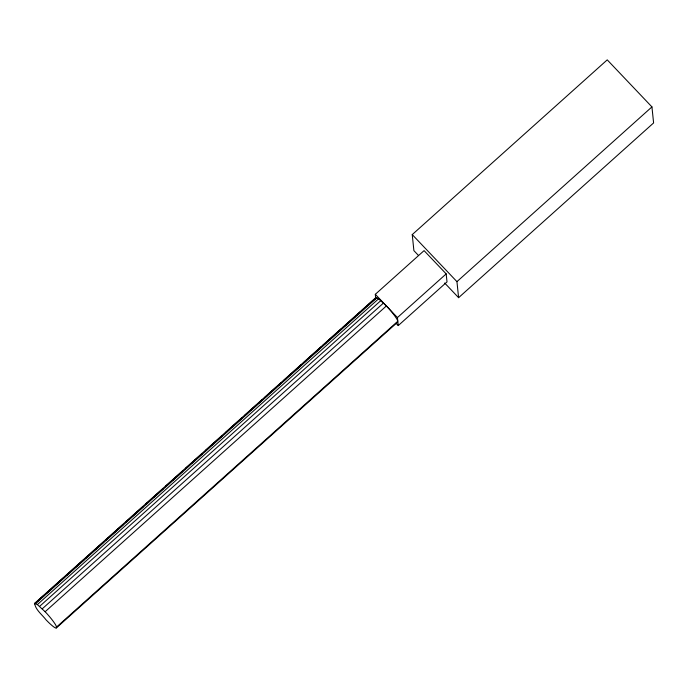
<?xml version="1.0" encoding="UTF-8"?>
<svg xmlns="http://www.w3.org/2000/svg" width="688" height="688" viewBox="0 0 688 688"><rect width="100%" height="100%" fill="white"/><g stroke="black" fill="none" stroke-linecap="round" stroke-linejoin="round"><path stroke-width="1.03" d="M34.641 603.342L37.35 604.589L45.133 611.727A16.538 2.417 48.1 0 1 56.235 626.063L56.45 628.135A16.538 2.417 48.1 0 1 45.958 619.75C42.174 614.676 35.406 609.783 34.641 603.342L375.889 297.551L378.598 298.798L386.381 305.945A16.538 2.417 48.1 0 1 397.483 320.273L397.81 321.244L56.562 627.035L56.631 627.705L397.879 321.915L398.257 325.587L447.011 281.908L446.185 273.893L424.075 250.63L375.321 294.309L375.648 298.119L362.06 310.297M375.648 298.119L375.889 297.551M418.295 255.265L413.892 250.638L412.241 234.599L607.237 59.865L651.94 106.907L653.6 122.937L458.604 297.672L444.68 283.026M34.4 603.909L43.989 595.309M46.388 593.159L63.967 577.404M66.366 575.263L83.945 559.507M85.544 558.071L103.931 541.602M105.531 540.166L123.109 524.411M125.508 522.269L143.087 506.514M145.486 504.364L163.065 488.609M165.464 486.459L183.042 470.704M185.442 468.554L202.229 453.521M205.42 450.657L222.207 435.616M225.406 432.752L242.185 417.711M244.584 415.561L256.572 404.819M258.172 403.392L262.162 399.805M264.562 397.664L276.55 386.923M278.15 385.486L281.349 382.623M283.74 380.473L301.327 364.717M303.718 362.567L321.305 346.812M322.904 345.385L335.692 333.921M337.283 332.493L341.282 328.916M342.882 327.479L355.67 316.024M357.27 314.588L360.46 311.724M36.017 602.697L44.006 595.533M46.406 593.383L48.805 591.233M52.795 587.655L54.395 586.219M55.995 584.791L63.984 577.628M66.383 575.478L68.783 573.328M75.173 567.6L83.97 559.722M85.57 558.295L88.761 555.431M95.159 549.703L103.148 542.54M105.548 540.39L108.738 537.526M112.737 533.948L123.126 524.634M125.526 522.484L127.925 520.334M132.715 516.043L143.104 506.729M145.503 504.579L147.903 502.438M153.493 497.424L163.082 488.833M165.481 486.683L167.881 484.533M172.679 480.233L182.268 471.641M185.459 468.777L187.858 466.627M191.857 463.05L202.246 453.736M205.445 450.872L207.036 449.445M211.835 445.145L222.224 435.831M225.423 432.967L227.023 431.539M231.813 427.239L242.202 417.934M244.601 415.784L247.001 413.634M250.991 410.057L256.59 405.043M258.189 403.607L262.18 400.029M264.579 397.879L266.978 395.729M270.977 392.151L276.567 387.138M278.167 385.71L281.366 382.838M284.557 379.974L286.156 378.546M290.155 374.96L301.344 364.941M304.543 362.077L306.134 360.641M310.133 357.063L321.322 347.036M324.521 344.172L326.121 342.736M329.311 339.872L335.71 334.144M337.309 332.717L341.3 329.131M344.499 326.267L346.098 324.839M349.298 321.967L355.687 316.239M357.287 314.812L360.478 311.948M368.476 304.784L375.665 298.343M35.656 603.548L376.904 297.766M37.35 604.589L378.598 298.798M39.594 606.386L380.842 300.596M42.252 608.82L383.5 303.038M45.133 611.727L386.381 305.945M397.81 321.244L397.432 317.572L446.185 273.893M458.604 297.672L456.944 281.641L651.94 106.907M412.241 234.599L456.944 281.641M375.321 294.309L397.432 317.572M396.047 323.265L398.257 325.587"/></g></svg>
